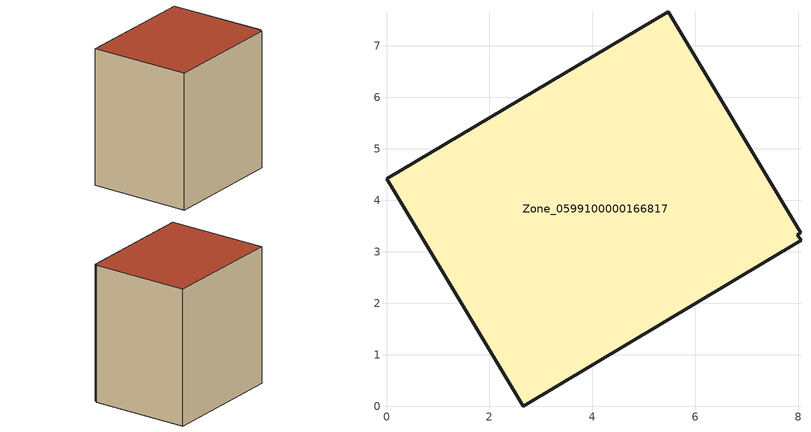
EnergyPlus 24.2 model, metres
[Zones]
Zone_0599100000166817
 floor ground (C_G): 7.98,3.33 8.05,3.22 2.66,0 0,4.42 5.47,7.66 8.04,3.37 z0
 wall outside (C_F): 8.04,3.37 5.47,7.66 0,4.42 2.66,0 8.05,3.22 7.98,3.33 8.04,3.37 z0:6.99
 roof outside (C_R): 8.05,3.22 7.98,3.33 8.04,3.37 5.47,7.66 0,4.42 2.66,0 z6.99
[BUILDING]
Pand.0599100000166817: North Axis=0; Terrain=City; Loads Convergence Tolerance Value=0.04; Temperature Convergence Tolerance Value=0.4; Solar Distribution=FullExterior; Maximum Number of Warmup Days=25; Minimum Number of Warmup Days=1
[Site:Location]
Rotterdam.The.Hague.AP_ZH_NLD Design_Conditions: Latitude=51.96; Longitude=4.45; Time Zone=1; Elevation=-4.5
[SITE:GROUNDTEMPERATURE:BUILDINGSURFACE]
18, 18, 18, 18, 18, 18, 18, 18, 18, 18, 18, 18
[MATERIAL] Thermal Absorptance=0.9; Solar Absorptance=0.7; Visible Absorptance=0.7
Name | Roughness | Thickness | Conductivity | Density | Specific Heat
G.TI.1946 | MediumSmooth | 0.15 | 1 | 540 | 1210
F.TI.1946 | Rough | 0.3 | 0.857143 | 1920 | 840
R.TI.1946 | MediumRough | 0.2 | 0.1 | 1500 | 1000
[CONSTRUCTION]
C_G: G.TI.1946
C_F: F.TI.1946
C_R: R.TI.1946
[ZONE]
Zone_0599100000166817: Type=1; Multiplier=1; Ceiling Height=Autocalculate; Volume=Autocalculate; Floor Area=autocalculate; Part of Total Floor Area=Yes
[ZONEINFILTRATION:DESIGNFLOWRATE]
Infil_Zone_0599100000166817: Zone or ZoneList or Space or SpaceList=Zone_0599100000166817; Schedule=AlwaysOn; Design Flow Rate Calculation Method=Flow/Area; Flow Rate per Floor Area=0.003; Constant Term Coefficient=1; Temperature Term Coefficient=0; Velocity Term Coefficient=0; Velocity Squared Term Coefficient=0
[HVACTEMPLATE:ZONE:IDEALLOADSAIRSYSTEM]
Zone_0599100000166817: Maximum Heating Supply Air Temperature=50; Minimum Cooling Supply Air Temperature=13; Maximum Heating Supply Air Humidity Ratio=0.0156; Minimum Cooling Supply Air Humidity Ratio=0.0077; Heating Limit=NoLimit; Cooling Limit=NoLimit; Dehumidification Control Type=ConstantSensibleHeatRatio; Cooling Sensible Heat Ratio=0.7; Dehumidification Setpoint=60; Humidification Control Type=None; Humidification Setpoint=30; Outdoor Air Method=None; Outdoor Air Flow Rate per Person=0.00944; Outdoor Air Flow Rate per Zone Floor Area=0; Outdoor Air Flow Rate per Zone=0; Demand Controlled Ventilation Type=None; Outdoor Air Economizer Type=NoEconomizer; Heat Recovery Type=None; Sensible Heat Recovery Effectiveness=0.7; Latent Heat Recovery Effectiveness=0.65
[ZONECONTROL:THERMOSTAT]
ThermostatControl_Zone_0599100000166817: Zone or ZoneList=Zone_0599100000166817; Control Type Schedule=DualSetpointControlType; Control 1=Thermostat_Zone_0599100000166817; Temperature Difference Between Cutout And Setpoint=0
[THERMOSTATSETPOINT:DUALSETPOINT]
Thermostat_Zone_0599100000166817: Heating Setpoint Temperature Schedule=HeatingSetpoint_Zone_0599100000166817; Cooling Setpoint Temperature Schedule=CoolingSetpoint_Zone_0599100000166817
[SCHEDULE:COMPACT]
HeatingSetpoint_Zone_0599100000166817: Through: 12/31, For: AllDays, Until: 24:00, 21
CoolingSetpoint_Zone_0599100000166817: Through: 12/31, For: AllDays, Until: 24:00, 24
DualSetpointControlType: Through: 12/31, For: AllDays, Until: 24:00, 4
AlwaysOn: Through: 12/31, For: AllDays, Until: 24:00, 1
